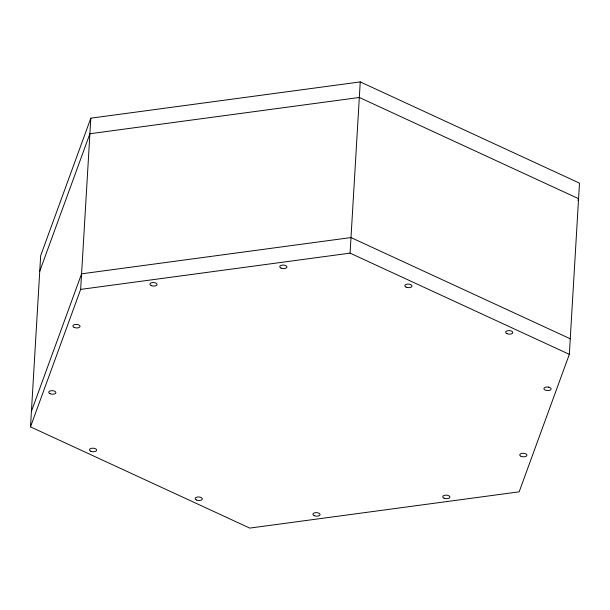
<?xml version="1.0" encoding="UTF-8"?>
<svg xmlns="http://www.w3.org/2000/svg" width="610" height="610" viewBox="0 0 610 610"><rect width="100%" height="100%" fill="white"/><g stroke="black" fill="none" stroke-linecap="round" stroke-linejoin="round"><path stroke-width="0.91" d="M30.5 426.87L40.672 255.651L90.829 118.172L360.243 81.908L579.5 183.13L569.328 354.349L519.171 491.828L249.757 528.092L30.5 426.87L80.657 289.392L90.829 118.172M569.328 354.349L350.071 253.135L360.243 81.908M39.749 271.214L89.906 133.735L359.32 97.478L578.577 198.692L577.922 200.476M31.423 411.308L81.58 273.829L350.994 237.564L570.251 338.786M80.657 289.392L350.071 253.135M548.504 387.129L547.574 387.014A3.584 1.769 3.4 0 0 543.975 388.372A3.584 1.769 3.4 0 0 546.537 390.453L547.46 390.56A3.584 1.769 3.4 0 0 551.059 389.21A3.584 1.769 3.4 0 0 548.504 387.129M50.005 393.686A3.584 1.769 3.4 0 0 55.838 392.901A3.584 1.769 3.4 0 0 51.087 390.713A3.584 1.769 3.4 0 0 50.005 393.686M196.42 499.994A3.584 1.769 3.4 0 0 202.253 499.209A3.584 1.769 3.4 0 0 197.51 497.013A3.584 1.769 3.4 0 0 196.42 499.994M506.902 333.647A3.584 1.769 3.4 0 0 512.736 332.862A3.584 1.769 3.4 0 0 507.985 330.673A3.584 1.769 3.4 0 0 506.902 333.647M281.035 268.087A3.584 1.769 3.4 0 0 286.868 267.302A3.584 1.769 3.4 0 0 282.117 265.114A3.584 1.769 3.4 0 0 281.035 268.087M74.176 327.433A3.584 1.769 3.4 0 0 80.009 326.647A3.584 1.769 3.4 0 0 75.266 324.451A3.584 1.769 3.4 0 0 74.176 327.433M151.189 285.564A3.584 1.769 3.4 0 0 157.022 284.779A3.584 1.769 3.4 0 0 152.271 282.582A3.584 1.769 3.4 0 0 151.189 285.564M406.092 287.112A3.584 1.769 3.4 0 0 411.933 286.334A3.584 1.769 3.4 0 0 407.198 284.138A3.584 1.769 3.4 0 0 406.092 287.112M90.753 451.209A3.584 1.769 3.4 0 0 96.586 450.424A3.584 1.769 3.4 0 0 91.835 448.236A3.584 1.769 3.4 0 0 90.753 451.209M314.18 515.648A3.584 1.769 3.4 0 0 320.014 514.863A3.584 1.769 3.4 0 0 315.271 512.667A3.584 1.769 3.4 0 0 314.18 515.648M444.027 498.172A3.584 1.769 3.4 0 0 449.86 497.386A3.584 1.769 3.4 0 0 445.117 495.19A3.584 1.769 3.4 0 0 444.027 498.172M521.039 456.303A3.584 1.769 3.4 0 0 526.872 455.517A3.584 1.769 3.4 0 0 522.122 453.321A3.584 1.769 3.4 0 0 521.039 456.303"/></g></svg>
